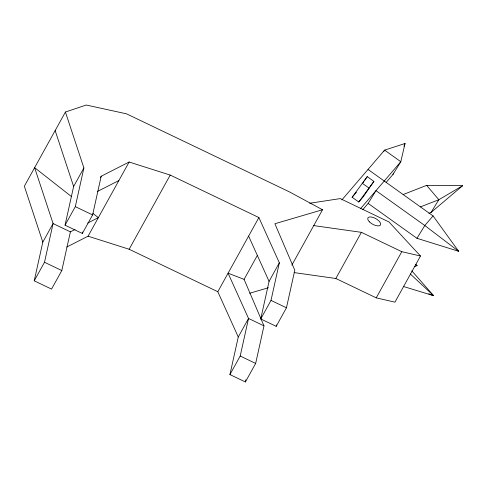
<?xml version="1.0" encoding="UTF-8"?>
<svg xmlns="http://www.w3.org/2000/svg" width="487" height="487" viewBox="0 0 487 487"><rect width="100%" height="100%" fill="white"/><g stroke="black" fill="none" stroke-linecap="round" stroke-linejoin="round"><path stroke-width="0.73" d="M75.047 229.493L70.39 231.861L61.806 270.553L51.543 289.101L34.236 280.81L42.813 242.112L53.083 223.57L34.62 167.662L71.534 196.626M34.236 280.81L44.506 262.262L53.083 223.57L70.39 231.861M322.516 209.751L274.893 223.734L294.793 270.218L286.459 307.796L276.19 326.339L260.74 318.936L271.009 300.394L279.337 262.816L258.889 217.555L170.219 175.07L129.134 162.019L101.193 176.227L92.615 214.925L82.346 233.468L65.045 225.177L73.622 186.478L83.892 167.936L65.428 112.034L86.236 105.028L126.547 113.836L289.363 191.848L322.516 209.751L291.829 265.165M65.045 225.177L75.315 206.634L83.892 167.936M82.346 233.468L82.668 232.007M229.931 374.57L238.265 336.992L248.528 318.449L228.08 273.189L244.084 279.368L263.984 325.852L255.657 363.43L245.387 381.972L229.931 374.57L240.201 356.027L248.528 318.449L263.984 325.852M245.387 381.972L245.874 379.763M260.74 318.936L269.067 281.358L279.337 262.816M276.19 326.339L276.519 324.866M341.874 199.932L384.602 150.124L405.044 143.488L400.807 161.708L392.96 174.48L386.136 182.436M392.96 174.48L393.508 173.074M403.948 146.307L405.044 143.488M65.428 112.034L24.35 186.211L42.813 242.112M100.462 177.554L101.193 176.227M66.774 247.019L88.062 236.195L129.134 162.019M88.062 236.195L129.14 249.247L170.219 175.07M238.265 336.992L217.811 291.731L258.889 217.555M244.084 279.368L257.288 255.523M335.841 278.497L361.403 232.336L401.793 251.688L420.494 256.01L394.933 302.165L376.238 297.849L335.841 278.497L294.136 272.598M376.238 297.849L401.793 251.688M383.817 151.402L384.602 150.124L400.807 161.708L360.441 208.765M368.135 203.42L375.982 190.642L424.804 225.53L458.669 251.298L416.957 238.301L368.135 203.42L362.791 209.647M428.877 213.324L431.001 212.496L438.848 199.719L462.65 185.681L426.636 185.364L403.157 194.544M416.957 238.301L424.804 225.53L433.053 215.911L368.026 169.446M363.101 182.613L363.929 181.42M364.757 180.22L367.241 176.635L373.894 181.389L363.101 196.955L358.773 202.002L352.119 197.247L367.241 176.635M358.773 202.002L373.894 181.389M352.119 197.247L356.447 192.201M431.001 212.496L462.65 185.681M97.577 191.385L118.865 180.561M87.684 223.064L98.331 217.652L92.968 213.446M414.327 266.779L417.091 265.592L415.868 264.721L417.091 265.592M420.427 206.89L438.848 199.719L426.636 185.364M249.691 293.247L268.453 287.738M309.671 203.262L340.255 198.599L389.003 221.962L420.494 256.01M313.738 225.603L361.403 232.336M403.394 286.472L433.661 295.712L411.789 270.845M428.749 293.789L433.661 295.712L410.273 273.95M75.315 206.634L92.615 214.925M271.009 300.394L286.459 307.796M129.14 249.247L217.811 291.731M44.506 262.262L61.806 270.553M240.201 356.027L255.657 363.43M457.427 250.458L458.669 251.298L433.053 215.911M362.182 183.191L368.836 187.945M248.62 236.098L269.067 281.358M55.159 130.577L73.622 186.478M369.396 221.816A7.22 3.226 29 0 0 380.402 225.091A7.22 3.226 29 0 0 372.817 217.342A7.22 3.226 29 0 0 369.396 221.816"/></g></svg>
